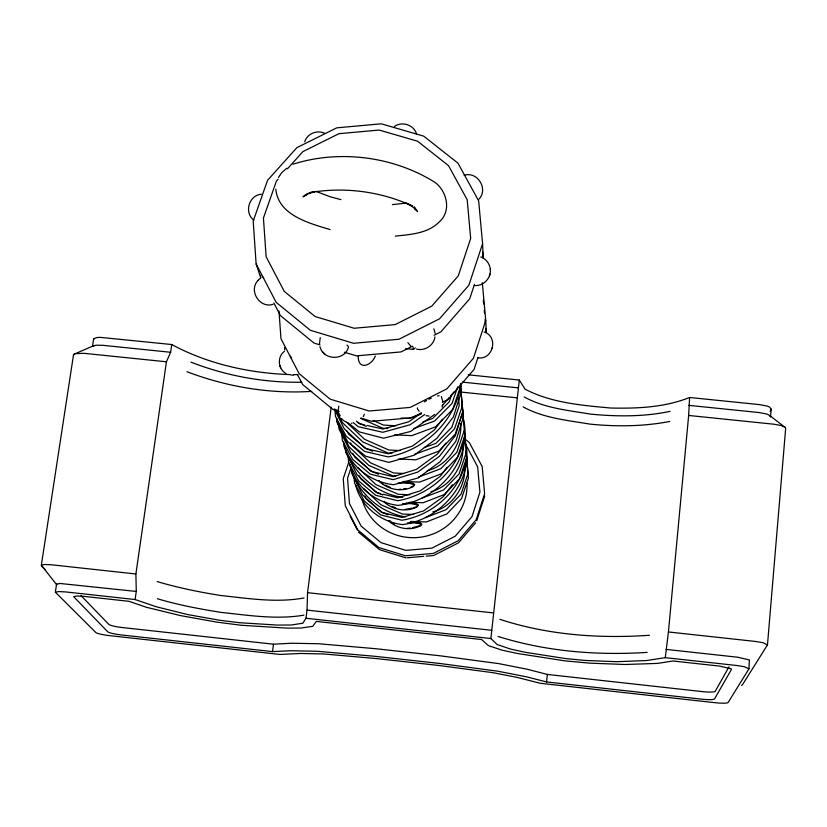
<?xml version="1.0" encoding="UTF-8"?>
<svg xmlns="http://www.w3.org/2000/svg" width="827" height="827" viewBox="0 0 827 827"><rect width="100%" height="100%" fill="white"/><g stroke="black" fill="none" stroke-linecap="round" stroke-linejoin="round"><path stroke-width="1.24" d="M490.287 269.209C491.393 278.017 483.299 286.587 474.316 285.491M666.055 649.391L737.643 657.217L749.376 659.936L748.942 668.878L728.153 702.464A12.116 1.664 5.8 0 1 715.21 702.712L540.269 683.278L517.195 677.416L492.84 672.661L438.692 665.456L376.73 658.602L323.636 653.95L300.739 653.475L279.877 654.446L109.205 635.601A11.867 1.623 7.7 0 1 95.767 632.469L55.347 592.184L58.831 591.563L65.881 591.946L135.101 599.544L156.272 606.76L187.874 614.606L219.899 620.291L239.334 622.7L277.686 625.088L291.3 625.005L302.868 623.207L306 618.265L490.876 638.537L497.151 644.533L510.652 649.102L525.372 652.307L565.43 658.561L585.082 660.442L616.56 661.703L646.394 660.556L665.28 657.672L668.423 631.973L688.653 415.454L689.604 397.487L759.517 404.61L766.877 405.995L769.461 406.987L771.178 409.096L770.506 416.973L768.79 414.885L766.216 413.903L758.866 412.528L688.87 405.375M338.222 410.957L338.75 406.16M306 618.265L307.044 610.109L307.551 592.67L331.213 407.111M319.47 343.908L320.245 337.633M490.876 638.537L519.294 380.038L468.185 374.807M741.468 685.325A11.971 1.737 5.7 0 0 742.367 684.88L767.466 644.936L785.65 428.644L785.433 427.631L770.268 415.95M546.564 681.944L526.344 676.786L497.844 671.204L439.675 663.461L374.528 656.266L317.527 651.283L290.753 650.735L272.517 651.614L121.176 634.919A11.919 1.633 7.7 0 1 107.717 631.766L73.603 596.608L77.107 595.998L84.137 596.391L129.012 601.322L146.389 607.276L180.524 615.608L216.519 622.08L241.039 625.243L287.134 628.127L300.945 628.055L312.761 626.308L316.338 621.397L481.614 639.529L488.333 645.587L502.061 650.156L516.968 653.402L565.089 660.897L589.816 663.151L625.171 664.494L657.517 663.399L673.013 661L719.407 666.076L731.151 668.764L731.461 669.415L714.559 698.898A12.167 1.685 5.9 0 1 701.627 699.156L546.564 681.944L547.34 674.439L527.15 669.229L498.671 663.616L440.553 655.852L375.448 648.678L318.478 643.737L291.714 643.241L273.479 644.192L122.21 627.528A11.878 1.664 7.7 0 1 108.802 624.354L81.098 595.688M272.517 651.614L273.479 644.192M135.101 599.544L136.269 591.439L135.897 573.979L166.434 361.792L170.62 352.271L171.727 344.528L100.336 337.375L97.152 337.509L93.668 338.76L92.5 346.451L95.973 345.21L102.889 345.314L170.62 352.271M55.347 592.184L56.567 584.12L60.03 583.48L136.269 591.439M56.567 584.12L56.649 584.761L41.35 565.161L73.572 354.432L93.689 345.686M442.114 407.049L442.652 404.641M434.919 336.889C433.937 345.376 424.675 351.351 416.519 349.056M477.996 357.822C493.13 360.262 498.805 336.548 484.126 332.009M492.179 348.353L492.51 347.061M489.935 274.109L489.45 275.722M460.463 383.563L460.68 386.013C454.561 422.111 423.775 450.467 388.225 456.928L364.5 451.377L346.265 436.211L335.452 416.467L335.018 410.213M460.443 384.514L462.831 411.763L455.336 435.664L439.488 456.277L417.656 472.124L393.156 479.66L370.3 474.171L352.715 459.43L342.285 440.305L341.747 432.655M476.765 520.71L484.746 495.952M478.006 357.398L474.088 369.39L447.996 399.493L442.362 402.346M482.317 282.731L485.759 320.535L473.406 358.287L446.88 388.845L410.233 407.411L369.173 411.019L330.118 399.131L299.147 373.68L280.963 338.698L278.999 310.983M482.586 243.717L468.899 285.181L439.53 318.808L398.965 339.256L353.522 343.288L310.342 330.273L276.146 302.341L256.132 263.968L253.196 221.119L267.555 180.317L296.903 147.64L336.754 127.844L381.216 123.812L423.724 136.155L457.941 163.146L478.657 200.858L482.586 243.717L483.175 257.972L482.586 251.584M474.481 284.364L469.736 298.754L440.894 331.813L434.072 335.255M348.746 462.303L343.236 478.719L345.283 505.762L357.812 529.952L378.952 547.557L405.509 555.816L433.369 553.408L458.22 540.693L476.218 519.676L484.612 493.636L482.193 466.583L469.395 442.652L464.588 438.734M351.186 467.348L347.547 478.213L349.47 503.54L361.203 526.179L381.009 542.646L405.861 550.368L431.942 548.115L455.201 536.227L472.041 516.555L479.918 492.179L477.655 466.862L465.694 444.44M466.252 452.689L459.037 474.005L443.53 489.977L421.997 498.123M462.831 411.763L455.201 434.278L438.775 451.16L415.857 459.781L398.49 459.037M464.371 430.216L456.876 452.276L440.77 468.754L418.4 477.096M460.68 386.013L452.731 409.365L435.622 426.815L411.743 435.643L394.458 434.826M462.345 405.974L454.55 428.831L437.793 445.846L414.513 454.385M451.635 394.768L449.206 401.85L432.655 418.452L422.948 421.904M457.724 386.86L452.028 403.452L434.568 421.036L413.934 428.479M304.677 141.779C307.168 133.788 317.041 129.581 324.546 133.261M770.226 411.464L771.178 409.096M363.27 416.612L364.335 414.265M348.343 347.578C344.352 361.12 323.068 360.314 319.956 346.678M729.042 666.779L715.221 691.31A12.116 1.716 5.8 0 1 702.34 691.61L547.34 674.439M375.324 356.034C371.943 365.317 358.153 371.044 358.205 356.437M278.43 177.443L281.79 172.595L286.845 168.191M478.967 199.131C488.633 189.052 477.499 170.962 464.112 175.283M258.117 280.332C248.152 290.463 259.699 308.771 273.127 304.315M305.721 195.523L307.262 193.466M442.466 419.268L434.196 430.071L412.415 446.084L388.308 453.806L366.061 448.658L348.725 434.247L346.906 430.95M445.722 443.2L437.369 454.075L416.436 469.364L393.228 476.662L371.799 471.545L355.083 457.538L352.757 453.268M447.242 467.276L440.315 476.269L420.147 490.907L397.777 497.813L383.201 494.236M452.441 484.684L443.045 496.872L423.589 510.9L402.015 517.454L382.064 512.44L366.464 499.177L364.728 495.973M475.566 522.85L458.468 542.822L433.72 555.486L426.153 556.137M442.311 405.581L449.04 397.746M450.725 395.792L454.085 391.874M278.099 179.252L276.383 181.154L263.431 218.028L266.129 256.732L284.24 291.352L315.139 316.534L354.111 328.257L395.13 324.618L431.756 306.166L458.282 275.846L470.677 238.424L467.183 199.72L448.492 165.627L417.583 141.221L379.148 130.046L338.946 133.685L302.899 151.599L287.507 168.76M284.426 351.32C276.993 356.695 277.924 369.204 286.028 373.463M258.034 280.415L260.236 278.337M305.514 194.645L303.002 196.867L307.685 194.014L314.446 191.74L309.019 192.784C343.67 186.488 380.74 191.295 412.673 206.15L407.711 203.773L413.696 207.68L417.542 211.629M390.034 520.483L389.041 521.268C397.456 528.742 409.923 531.006 420.219 526.003L421.873 524.08L420.281 522.984L410.13 522.106M405.685 348.601L413.386 349.387L415.299 347.909M434.733 414.399L410.564 431.477L383.532 438.217L359.445 431.942L347.66 422.452M421.439 412.9L408.817 421.749L382.963 429.037L367.147 425.491M424.716 414.554L410.047 424.768L382.798 432.283L358.215 426.691L353.232 422.576M394.365 126.552C401.85 120.949 413.8 124.805 416.488 133.778M420.953 413.19L411.949 417.759L371.55 421.305L360.737 418.017M412.435 346.172L401.054 351.92L356.427 355.868L344.311 352.209M41.35 565.161L44.772 564.469L51.791 564.82L135.897 573.979M410.554 487.248L413.541 486.08M425.347 517.65L446.094 509.69L461.042 494.195L467.999 473.571L465.983 450.911M432.862 511.841C451.842 507.209 465.477 487.341 464.753 468.216M413.417 507.912L417.263 506.465M431.001 491.703C450.374 486.7 464.143 465.787 462.81 446.187M427.197 470.697C447.552 465.746 462.231 444.027 460.804 423.486M421.677 413.748L408.807 418.452L401.188 418.059M420.726 525.403L412.446 527.709M424.313 447.562L435.953 443.344L451.831 427.29L459.223 405.654L458.561 398.076M293.047 164.201C339.546 149.367 394.034 156.468 435.25 182.571C447.262 191.771 451.583 211.578 439.054 222.101C427.817 233.524 410.378 234.506 395.337 236.108M689.604 397.487C664.536 407.484 637.224 408.641 610.564 408.011C581.608 405.333 551.216 402.873 525.052 389.176L519.294 380.038M261.425 194.231C248.875 195.11 243.831 212.746 253.899 220.23M403.442 488.964L405.892 488.426M412.239 508.16L405.137 509.401M74.73 353.677L83.92 353.315L166.434 361.792M670.087 411.35C643.995 416.88 617.004 416.653 590.561 414.131C568.077 410.326 544.476 408.207 524.204 396.929M406.75 203.039L392.37 204.62M304.026 597.962C276.445 603.038 248.09 598.428 220.499 595.461C199.152 592.07 177.95 587.718 157.202 581.598M303.891 615.154C276.466 619.816 248.389 615.278 220.974 612.383C199.586 608.941 178.229 604.982 157.45 598.748M669.746 421.45C643.54 426.536 616.601 426.763 590.096 424.127C567.405 420.302 543.608 418.173 523.119 406.874M398.511 489.46L400.971 489.212M406.719 528.401L410.161 528.06M407.235 557.77L423.631 556.354M311.727 391.367C269.354 394.117 226.608 386.726 186.964 371.736M649.402 635.27C599.317 638.744 547.743 635.053 499.901 619.33M647.138 652.389C597.177 655.594 545.872 651.562 498.04 636.418M402.46 503.653C407.546 503.963 413.49 502.661 417.893 505.7M407.618 522.84C412.146 523.109 417.418 522.013 421.336 524.711M398.138 482.999C403.431 483.33 409.654 481.976 414.182 485.242M429.089 416.064L426.008 415.65M294.04 374.61L297.772 374.61M301.762 382.208C263.989 382.88 226.112 375.83 190.934 362.143M351.423 423.259L351.982 423.259M291.073 375.096L293.699 375.158M410.978 521.486L426.453 521.94L446.9 513.918L461.569 498.547L468.382 478.202L462.221 405.892M409.241 502.268L423.186 502.744L444.388 494.525L459.595 478.678L466.666 457.662C461.342 489.822 433.73 515.066 401.943 520.245L380.668 514.89L364.262 500.924L354.504 482.947L354.049 476.631M406.253 502.888L416.787 503.86L418.452 505.039L416.736 507.075C406.088 512.378 393.073 509.99 384.421 502.144M405.592 516.916C379.086 512.657 355.476 490.918 350.007 464.516M403.39 481.459L419.661 482.079L441.69 473.664L457.476 457.31L464.826 435.571C459.254 468.95 430.66 495.156 397.715 500.707L375.675 495.28L358.701 480.942L348.612 462.407L348.177 456.246M402.077 482.203L413.024 483.278L414.761 484.56L412.993 486.721C401.974 492.354 388.359 489.822 379.448 481.572M413.583 514.477L402.418 514.022L380.896 504.749L363.539 488.457M402.78 497.327C375.427 493.998 353.005 472.31 344.125 446.725L343.918 444.202M409.789 494.784L398.211 494.267L375.861 484.56L357.833 467.596M395.626 476.052L393.094 475.938L368.739 465.343L349.149 446.88L337.437 423.403L337.24 420.922M391.926 453.248L388.163 453.062L362.805 441.928L342.409 422.638L335.752 409.303M403.814 473.489L393.673 472.982L370.434 462.8L351.692 445.112L350.565 442.869M290.298 374.61C249.32 373.173 208.001 364.066 171.727 344.528M400.051 450.601L388.762 449.991L364.562 439.282L345.975 421.687M387.822 428.541L382.829 428.262L360.975 418.576M395.906 425.822L383.449 425.068L373.122 420.457M462.179 382.105L518.426 387.884M461.228 392.091L516.906 397.808M688.653 415.454L774.041 424.23L781.401 425.605L785.433 427.631M307.551 592.67L493.254 612.89M668.423 631.973L755.527 641.452L763.063 642.693L767.466 644.936M307.044 610.109L491.786 630.308M665.28 657.672L736.888 665.508L744.445 666.727L748.942 668.878M364.707 424.944L359.838 423.858L357.946 422.297M380.771 493.647L377.122 492.747L360.985 479.122L359.187 475.825M330.169 229.575C309.257 223.321 278.275 215.206 275.825 189.259M340.869 199.607L330.511 196.888L315.79 191.316M320.07 344.89L314.012 343.06L280.415 315.583L273.861 303.002M339.122 411.422L333.126 409.592L302.641 384.514L297.441 374.517M405.974 557.884L379.531 549.655L358.473 532.123M480.797 256.949C486.1 258.758 489.822 263.927 490.328 269.437M387.884 514.797L380.802 511.82L362.66 494.98L351.744 473.313L351.537 470.759M392.194 506.403L395.751 507.912M382.787 495.022L375.799 492.065L356.975 474.533L345.645 452.049M378.497 474.233L370.424 470.79L350.855 452.524L339.08 429.151L338.884 426.67M385.072 485.046L390.21 487.237M372.626 451.263L364.614 447.81L344.239 428.737L334.222 408.827M366.309 426.391L358.318 422.917L356.468 421.181M394.241 524.328L388.669 520.534M382.932 483.836L379.045 480.787M345.521 421.76L343.35 420.416M322.819 352.116L325.125 354.359M341.262 418.39L343.009 420.106M410.916 346.255L407.866 342.729M41.464 565.833L45.03 569.441M384.038 501.389L385.713 503.116M414.42 206.998L416.922 210.699M417.707 409.2L419.124 411.329M337.116 410.171L340.176 415.795M350.162 516.058L357.285 529.828M414.296 207.267L415.278 209.644M433.865 328.805L435.105 333.312M441.37 396.546L442.817 401.436M279.784 365.493L280.715 367.85M256.132 263.968L260.743 277.831L260.567 275.277M413.024 346.864L413.386 349.387M483.319 300.149L483.671 303.995M484.26 310.404L484.498 312.968M485.077 319.387L485.428 323.233M485.894 328.36L486.245 332.216L485.759 320.535M460.515 384.534L461.197 392.163L453.372 416.963L436.925 438.3L414.203 455.212L388.835 462.396L365.627 456.194L347.66 441.587L337.034 421.997L336.785 418.297M461.228 394.117L463.306 417.439L455.791 441.308L439.974 461.776L418.111 477.944L393.693 484.725C370.227 482.182 348.002 465.312 343.484 441.649M463.254 418.297C473.695 459.481 438.351 500.335 398.19 505.4C375.665 502.816 355.083 486.907 349.8 464.578M465.136 440.75C475.246 480.446 441.184 519.945 402.377 524.607C380.565 521.982 360.727 506.475 355.589 484.87M284.55 347.495L284.736 350.059M73.572 354.432L73.624 355.414M93.668 338.76L93.689 339.763M467.048 483.133A53.466 52.204 -10.3 0 1 421.842 537.002A53.466 52.204 -10.3 0 1 362.195 499.901M417.377 408.672A13.49 3.143 -28 0 1 417.511 407.918M424.354 401.86A13.49 3.143 -28 0 1 426.587 400.526M428.934 399.276A13.49 3.143 -28 0 1 431.291 398.149M437.576 395.957A13.49 3.143 -28 0 1 439.137 395.709M290.401 356.137A13.418 0.579 63.3 0 1 291.538 358.318M346.978 345.035A14.917 3.494 18.9 0 1 348.425 346.885M263.048 277.2A14.845 0.703 63.4 0 1 263.648 278.099"/></g></svg>
